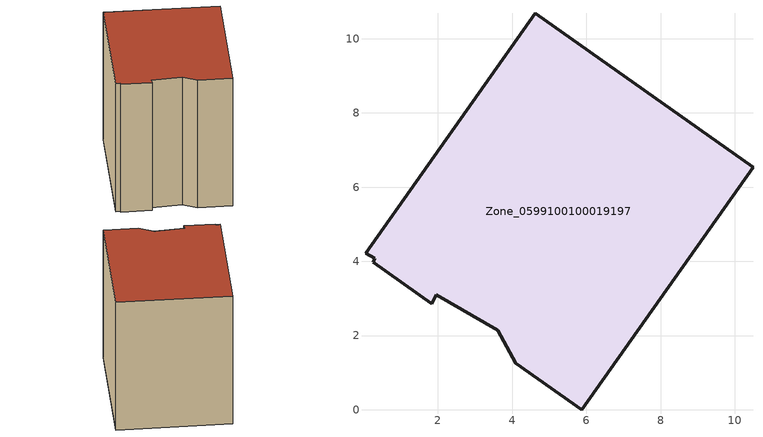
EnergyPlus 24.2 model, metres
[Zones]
Zone_0599100100019197
 floor ground (C_G): 3.62,2.14 1.96,3.1 1.84,2.85 0.26,3.97 0.29,4.08 0.05,4.22 4.62,10.69 10.49,6.53 5.87,0 4.1,1.25 z5.28
 wall outside (C_F): 10.49,6.53 4.62,10.69 0.05,4.22 0.29,4.08 0.26,3.97 1.84,2.85 1.96,3.1 3.62,2.14 4.1,1.25 5.87,0 10.49,6.53 z5.28:14.64
 roof outside (C_R): 4.1,1.25 5.87,0 10.49,6.53 4.62,10.69 0.05,4.22 0.29,4.08 0.26,3.97 1.84,2.85 1.96,3.1 3.62,2.14 z14.64
[BUILDING]
Pand.0599100100019197: North Axis=0; Terrain=City; Loads Convergence Tolerance Value=0.04; Temperature Convergence Tolerance Value=0.4; Solar Distribution=FullExterior; Maximum Number of Warmup Days=25; Minimum Number of Warmup Days=1
[Site:Location]
Rotterdam.The.Hague.AP_ZH_NLD Design_Conditions: Latitude=51.96; Longitude=4.45; Time Zone=1; Elevation=-4.5
[SITE:GROUNDTEMPERATURE:BUILDINGSURFACE]
18, 18, 18, 18, 18, 18, 18, 18, 18, 18, 18, 18
[MATERIAL] Thermal Absorptance=0.9; Solar Absorptance=0.7; Visible Absorptance=0.7
Name | Roughness | Thickness | Conductivity | Density | Specific Heat
G.TI.2015-2018 | MediumSmooth | 0.15 | 0.0428571 | 540 | 1210
F.TI.2015-2018 | Rough | 0.3 | 0.0666667 | 1920 | 840
R.TI.2015-2018 | MediumRough | 0.2 | 0.0333333 | 1500 | 1000
[CONSTRUCTION]
C_G: G.TI.2015-2018
C_F: F.TI.2015-2018
C_R: R.TI.2015-2018
[ZONE]
Zone_0599100100019197: Type=1; Multiplier=1; Ceiling Height=Autocalculate; Volume=Autocalculate; Floor Area=autocalculate; Part of Total Floor Area=Yes
[ZONEINFILTRATION:DESIGNFLOWRATE]
Infil_Zone_0599100100019197: Zone or ZoneList or Space or SpaceList=Zone_0599100100019197; Schedule=AlwaysOn; Design Flow Rate Calculation Method=Flow/Area; Flow Rate per Floor Area=0.0015; Constant Term Coefficient=1; Temperature Term Coefficient=0; Velocity Term Coefficient=0; Velocity Squared Term Coefficient=0
[HVACTEMPLATE:ZONE:IDEALLOADSAIRSYSTEM]
Zone_0599100100019197: Maximum Heating Supply Air Temperature=50; Minimum Cooling Supply Air Temperature=13; Maximum Heating Supply Air Humidity Ratio=0.0156; Minimum Cooling Supply Air Humidity Ratio=0.0077; Heating Limit=NoLimit; Cooling Limit=NoLimit; Dehumidification Control Type=ConstantSensibleHeatRatio; Cooling Sensible Heat Ratio=0.7; Dehumidification Setpoint=60; Humidification Control Type=None; Humidification Setpoint=30; Outdoor Air Method=None; Outdoor Air Flow Rate per Person=0.00944; Outdoor Air Flow Rate per Zone Floor Area=0; Outdoor Air Flow Rate per Zone=0; Demand Controlled Ventilation Type=None; Outdoor Air Economizer Type=NoEconomizer; Heat Recovery Type=None; Sensible Heat Recovery Effectiveness=0.7; Latent Heat Recovery Effectiveness=0.65
[ZONECONTROL:THERMOSTAT]
ThermostatControl_Zone_0599100100019197: Zone or ZoneList=Zone_0599100100019197; Control Type Schedule=DualSetpointControlType; Control 1=Thermostat_Zone_0599100100019197; Temperature Difference Between Cutout And Setpoint=0
[THERMOSTATSETPOINT:DUALSETPOINT]
Thermostat_Zone_0599100100019197: Heating Setpoint Temperature Schedule=HeatingSetpoint_Zone_0599100100019197; Cooling Setpoint Temperature Schedule=CoolingSetpoint_Zone_0599100100019197
[SCHEDULE:COMPACT]
HeatingSetpoint_Zone_0599100100019197: Through: 12/31, For: AllDays, Until: 24:00, 21
CoolingSetpoint_Zone_0599100100019197: Through: 12/31, For: AllDays, Until: 24:00, 24
DualSetpointControlType: Through: 12/31, For: AllDays, Until: 24:00, 4
AlwaysOn: Through: 12/31, For: AllDays, Until: 24:00, 1
